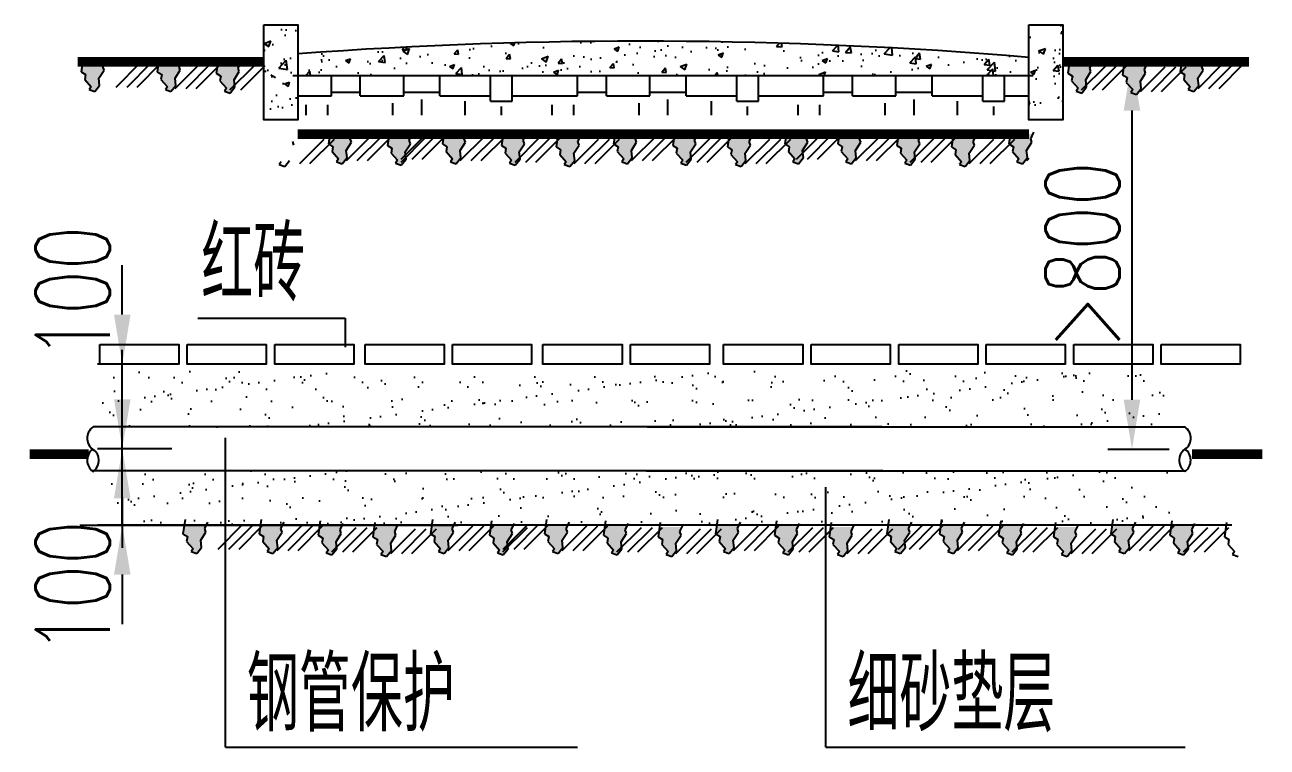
# Model space of a CAD drawing. Header units: millimetres. Extents: x 2 to 5882, y 1831 to 3462.
# Drawn here: x 5719.6 to 5769.8, y 2564.9 to 2594 of the extents above; entities that cross this region are included whole.
import ezdxf

# ---------------------------------------------------------------- set-up
doc = ezdxf.new("R2010")
doc.units = ezdxf.units.MM
doc.linetypes.add('ACAD_ISO02W100', pattern=[15, 12, -3])
for name, color, linetype in [('18', 7, 'Continuous'), ('尺寸标注', 4, 'Continuous'), ('标注', 4, 'Continuous')]:
    doc.layers.add(name, color=color, linetype=linetype)
doc.styles.get("Standard").update_dxf_attribs({"font": 'simplex1.shx', "width": 0.7, "bigfont": 'hztxt.shx'})

# ---------------------------------------------------------------- blocks, each defined once
blk = doc.blocks.new('DIM')
at = {"layer": '尺寸标注', "ltscale": 0.01}
blk.add_solid([(-1, -0.167), (-1, 0.167), (0, 0)], dxfattribs=at)

msp = doc.modelspace()

# ---------------------------------------------------------------- hatches: boundary and pattern name
at = {"layer": '18'}
for points in [[(5722.77164, 2592.21831), (5722.72273, 2592.36496), (5722.81517, 2592.54974), (5721.899, 2592.54974), (5721.84231, 2592.15314), (5722.02165, 2592.03908), (5721.98904, 2591.84355), (5722.24991, 2591.55025), (5722.16839, 2591.43619), (5722.39664, 2591.35472), (5722.59229, 2591.59913), (5722.55969, 2591.89243)], [(5725.85181, 2592.21831), (5725.8029, 2592.36496), (5725.89535, 2592.54974), (5724.97917, 2592.54974), (5724.92248, 2592.15314), (5725.10183, 2592.03908), (5725.06922, 2591.84355), (5725.33008, 2591.55025), (5725.24856, 2591.43619), (5725.47682, 2591.35472), (5725.67247, 2591.59913), (5725.63986, 2591.89243)], [(5728.23777, 2592.15943), (5728.18886, 2592.30608), (5728.2813, 2592.49086), (5727.36513, 2592.49086), (5727.30843, 2592.09426), (5727.48778, 2591.9802), (5727.45517, 2591.78467), (5727.71604, 2591.49137), (5727.63452, 2591.37731), (5727.86277, 2591.29584), (5728.05842, 2591.54025), (5728.02581, 2591.83355)], [(5762.64945, 2592.15943), (5762.60054, 2592.30608), (5762.69298, 2592.49086), (5761.77681, 2592.49086), (5761.72012, 2592.09426), (5761.89946, 2591.9802), (5761.86686, 2591.78467), (5762.12772, 2591.49137), (5762.0462, 2591.37731), (5762.27446, 2591.29584), (5762.4701, 2591.54025), (5762.4375, 2591.83355)], [(5764.85866, 2592.10056), (5764.80975, 2592.24721), (5764.9022, 2592.43198), (5763.98602, 2592.43198), (5763.92933, 2592.03538), (5764.10868, 2591.92132), (5764.07607, 2591.72579), (5764.33693, 2591.43249), (5764.25541, 2591.31843), (5764.48367, 2591.23696), (5764.67932, 2591.48138), (5764.64671, 2591.77467)], [(5767.18174, 2592.21831), (5767.13283, 2592.36496), (5767.22528, 2592.54974), (5766.3091, 2592.54974), (5766.25241, 2592.15314), (5766.43176, 2592.03908), (5766.39915, 2591.84355), (5766.66001, 2591.55025), (5766.57849, 2591.43619), (5766.80675, 2591.35472), (5767.0024, 2591.59913), (5766.96979, 2591.89243)], [(5732.77006, 2589.30467), (5732.72114, 2589.45132), (5732.81359, 2589.63609), (5731.89742, 2589.63609), (5731.84072, 2589.23949), (5732.02007, 2589.12543), (5731.98746, 2588.9299), (5732.24833, 2588.6366), (5732.16681, 2588.52254), (5732.39506, 2588.44107), (5732.59071, 2588.68549), (5732.5581, 2588.97878)], [(5735.15601, 2589.24579), (5735.1071, 2589.39244), (5735.19954, 2589.57722), (5734.28337, 2589.57722), (5734.22668, 2589.18061), (5734.40602, 2589.06655), (5734.37341, 2588.87102), (5734.63428, 2588.57773), (5734.55276, 2588.46366), (5734.78102, 2588.3822), (5734.97666, 2588.62661), (5734.94406, 2588.91991)], [(5737.37396, 2589.30467), (5737.32505, 2589.45132), (5737.41749, 2589.63609), (5736.50132, 2589.63609), (5736.44463, 2589.23949), (5736.62397, 2589.12543), (5736.59137, 2588.9299), (5736.85223, 2588.6366), (5736.77071, 2588.52254), (5736.99897, 2588.44107), (5737.19462, 2588.68549), (5737.16201, 2588.97878)], [(5739.75991, 2589.24579), (5739.711, 2589.39244), (5739.80345, 2589.57722), (5738.88727, 2589.57722), (5738.83058, 2589.18061), (5739.00993, 2589.06655), (5738.97732, 2588.87102), (5739.23818, 2588.57773), (5739.15666, 2588.46366), (5739.38492, 2588.3822), (5739.58057, 2588.62661), (5739.54796, 2588.91991)], [(5741.96913, 2589.18691), (5741.92022, 2589.33356), (5742.01266, 2589.51834), (5741.09649, 2589.51834), (5741.0398, 2589.12174), (5741.21914, 2589.00768), (5741.18653, 2588.81215), (5741.4474, 2588.51885), (5741.36588, 2588.40479), (5741.59413, 2588.32332), (5741.78978, 2588.56773), (5741.75718, 2588.86103)], [(5744.2922, 2589.30467), (5744.24329, 2589.45132), (5744.33574, 2589.63609), (5743.41956, 2589.63609), (5743.36287, 2589.23949), (5743.54222, 2589.12543), (5743.50961, 2588.9299), (5743.77047, 2588.6366), (5743.68895, 2588.52254), (5743.91721, 2588.44107), (5744.11286, 2588.68549), (5744.08025, 2588.97878)], [(5746.67816, 2589.24579), (5746.62925, 2589.39244), (5746.72169, 2589.57722), (5745.80552, 2589.57722), (5745.74882, 2589.18061), (5745.92817, 2589.06655), (5745.89556, 2588.87102), (5746.15643, 2588.57773), (5746.07491, 2588.46366), (5746.30316, 2588.3822), (5746.49881, 2588.62661), (5746.4662, 2588.91991)], [(5748.88737, 2589.18691), (5748.83846, 2589.33356), (5748.9309, 2589.51834), (5748.01473, 2589.51834), (5747.95804, 2589.12174), (5748.13738, 2589.00768), (5748.10477, 2588.81215), (5748.36564, 2588.51885), (5748.28412, 2588.40479), (5748.51238, 2588.32332), (5748.70802, 2588.56773), (5748.67542, 2588.86103)], [(5751.21045, 2589.30467), (5751.16154, 2589.45132), (5751.25398, 2589.63609), (5750.33781, 2589.63609), (5750.28112, 2589.23949), (5750.46046, 2589.12543), (5750.42785, 2588.9299), (5750.68872, 2588.6366), (5750.6072, 2588.52254), (5750.83546, 2588.44107), (5751.0311, 2588.68549), (5750.9985, 2588.97878)], [(5753.34526, 2589.30467), (5753.29634, 2589.45132), (5753.38879, 2589.63609), (5752.47262, 2589.63609), (5752.41592, 2589.23949), (5752.59527, 2589.12543), (5752.56266, 2588.9299), (5752.82353, 2588.6366), (5752.74201, 2588.52254), (5752.97026, 2588.44107), (5753.16591, 2588.68549), (5753.1333, 2588.97878)], [(5755.73121, 2589.24579), (5755.6823, 2589.39244), (5755.77474, 2589.57722), (5754.85857, 2589.57722), (5754.80188, 2589.18061), (5754.98122, 2589.06655), (5754.94861, 2588.87102), (5755.20948, 2588.57773), (5755.12796, 2588.46366), (5755.35622, 2588.3822), (5755.55186, 2588.62661), (5755.51926, 2588.91991)], [(5757.94042, 2589.18691), (5757.89151, 2589.33356), (5757.98395, 2589.51834), (5757.06778, 2589.51834), (5757.01109, 2589.12174), (5757.19043, 2589.00768), (5757.15783, 2588.81215), (5757.41869, 2588.51885), (5757.33717, 2588.40479), (5757.56543, 2588.32332), (5757.76108, 2588.56773), (5757.72847, 2588.86103)], [(5760.2635, 2589.30467), (5760.21459, 2589.45132), (5760.30703, 2589.63609), (5759.39086, 2589.63609), (5759.33417, 2589.23949), (5759.51351, 2589.12543), (5759.4809, 2588.9299), (5759.74177, 2588.6366), (5759.66025, 2588.52254), (5759.88851, 2588.44107), (5760.08415, 2588.68549), (5760.05155, 2588.97878)], [(5726.8904, 2573.56078), (5726.84149, 2573.70743), (5726.93393, 2573.8922), (5726.01776, 2573.8922), (5725.96107, 2573.4956), (5726.14041, 2573.38154), (5726.10781, 2573.18601), (5726.36867, 2572.89271), (5726.28715, 2572.77865), (5726.51541, 2572.69718), (5726.71106, 2572.9416), (5726.67845, 2573.23489)], [(5729.97058, 2573.56078), (5729.92167, 2573.70743), (5730.01411, 2573.8922), (5729.09794, 2573.8922), (5729.04125, 2573.4956), (5729.22059, 2573.38154), (5729.18798, 2573.18601), (5729.44885, 2572.89271), (5729.36733, 2572.77865), (5729.59559, 2572.69718), (5729.79123, 2572.9416), (5729.75863, 2573.23489)], [(5732.35653, 2573.5019), (5732.30762, 2573.64855), (5732.40006, 2573.83333), (5731.48389, 2573.83333), (5731.4272, 2573.43672), (5731.60654, 2573.32266), (5731.57394, 2573.12713), (5731.8348, 2572.83384), (5731.75328, 2572.71977), (5731.98154, 2572.63831), (5732.17719, 2572.88272), (5732.14458, 2573.17602)], [(5734.56574, 2573.44302), (5734.51683, 2573.58967), (5734.60928, 2573.77445), (5733.6931, 2573.77445), (5733.63641, 2573.37785), (5733.81576, 2573.26379), (5733.78315, 2573.06826), (5734.04401, 2572.77496), (5733.96249, 2572.6609), (5734.19075, 2572.57943), (5734.3864, 2572.82384), (5734.35379, 2573.11714)], [(5736.88882, 2573.56078), (5736.83991, 2573.70743), (5736.93235, 2573.8922), (5736.01618, 2573.8922), (5735.95949, 2573.4956), (5736.13883, 2573.38154), (5736.10623, 2573.18601), (5736.36709, 2572.89271), (5736.28557, 2572.77865), (5736.51383, 2572.69718), (5736.70948, 2572.9416), (5736.67687, 2573.23489)], [(5739.27477, 2573.5019), (5739.22586, 2573.64855), (5739.31831, 2573.83333), (5738.40213, 2573.83333), (5738.34544, 2573.43672), (5738.52479, 2573.32266), (5738.49218, 2573.12713), (5738.75304, 2572.83384), (5738.67152, 2572.71977), (5738.89978, 2572.63831), (5739.09543, 2572.88272), (5739.06282, 2573.17602)], [(5741.49273, 2573.56078), (5741.44382, 2573.70743), (5741.53626, 2573.8922), (5740.62009, 2573.8922), (5740.56339, 2573.4956), (5740.74274, 2573.38154), (5740.71013, 2573.18601), (5740.971, 2572.89271), (5740.88948, 2572.77865), (5741.11773, 2572.69718), (5741.31338, 2572.9416), (5741.28077, 2573.23489)], [(5743.87868, 2573.5019), (5743.82977, 2573.64855), (5743.92221, 2573.83333), (5743.00604, 2573.83333), (5742.94935, 2573.43672), (5743.12869, 2573.32266), (5743.09608, 2573.12713), (5743.35695, 2572.83384), (5743.27543, 2572.71977), (5743.50369, 2572.63831), (5743.69933, 2572.88272), (5743.66673, 2573.17602)], [(5746.08789, 2573.44302), (5746.03898, 2573.58967), (5746.13142, 2573.77445), (5745.21525, 2573.77445), (5745.15856, 2573.37785), (5745.3379, 2573.26379), (5745.3053, 2573.06826), (5745.56616, 2572.77496), (5745.48464, 2572.6609), (5745.7129, 2572.57943), (5745.90855, 2572.82384), (5745.87594, 2573.11714)], [(5748.41097, 2573.56078), (5748.36206, 2573.70743), (5748.4545, 2573.8922), (5747.53833, 2573.8922), (5747.48164, 2573.4956), (5747.66098, 2573.38154), (5747.62837, 2573.18601), (5747.88924, 2572.89271), (5747.80772, 2572.77865), (5748.03598, 2572.69718), (5748.23162, 2572.9416), (5748.19902, 2573.23489)], [(5750.79692, 2573.5019), (5750.74801, 2573.64855), (5750.84045, 2573.83333), (5749.92428, 2573.83333), (5749.86759, 2573.43672), (5750.04693, 2573.32266), (5750.01433, 2573.12713), (5750.27519, 2572.83384), (5750.19367, 2572.71977), (5750.42193, 2572.63831), (5750.61758, 2572.88272), (5750.58497, 2573.17602)], [(5753.00613, 2573.44302), (5752.95722, 2573.58967), (5753.04967, 2573.77445), (5752.13349, 2573.77445), (5752.0768, 2573.37785), (5752.25615, 2573.26379), (5752.22354, 2573.06826), (5752.4844, 2572.77496), (5752.40288, 2572.6609), (5752.63114, 2572.57943), (5752.82679, 2572.82384), (5752.79418, 2573.11714)], [(5755.32921, 2573.56078), (5755.2803, 2573.70743), (5755.37275, 2573.8922), (5754.45657, 2573.8922), (5754.39988, 2573.4956), (5754.57923, 2573.38154), (5754.54662, 2573.18601), (5754.80748, 2572.89271), (5754.72596, 2572.77865), (5754.95422, 2572.69718), (5755.14987, 2572.9416), (5755.11726, 2573.23489)], [(5757.46402, 2573.56078), (5757.41511, 2573.70743), (5757.50755, 2573.8922), (5756.59138, 2573.8922), (5756.53469, 2573.4956), (5756.71403, 2573.38154), (5756.68143, 2573.18601), (5756.94229, 2572.89271), (5756.86077, 2572.77865), (5757.08903, 2572.69718), (5757.28468, 2572.9416), (5757.25207, 2573.23489)], [(5759.84997, 2573.5019), (5759.80106, 2573.64855), (5759.89351, 2573.83333), (5758.97733, 2573.83333), (5758.92064, 2573.43672), (5759.09998, 2573.32266), (5759.06738, 2573.12713), (5759.32824, 2572.83384), (5759.24672, 2572.71977), (5759.47498, 2572.63831), (5759.67063, 2572.88272), (5759.63802, 2573.17602)], [(5762.05919, 2573.44302), (5762.01027, 2573.58967), (5762.10272, 2573.77445), (5761.18655, 2573.77445), (5761.12985, 2573.37785), (5761.3092, 2573.26379), (5761.27659, 2573.06826), (5761.53746, 2572.77496), (5761.45594, 2572.6609), (5761.68419, 2572.57943), (5761.87984, 2572.82384), (5761.84723, 2573.11714)], [(5764.38226, 2573.56078), (5764.33335, 2573.70743), (5764.42579, 2573.8922), (5763.50962, 2573.8922), (5763.45293, 2573.4956), (5763.63227, 2573.38154), (5763.59967, 2573.18601), (5763.86053, 2572.89271), (5763.77901, 2572.77865), (5764.00727, 2572.69718), (5764.20292, 2572.9416), (5764.17031, 2573.23489)], [(5766.76821, 2573.5019), (5766.7193, 2573.64855), (5766.81175, 2573.83333), (5765.89557, 2573.83333), (5765.83888, 2573.43672), (5766.01823, 2573.32266), (5765.98562, 2573.12713), (5766.24648, 2572.83384), (5766.16496, 2572.71977), (5766.39322, 2572.63831), (5766.58887, 2572.88272), (5766.55626, 2573.17602)]]:
    msp.add_hatch(color=7, dxfattribs=at).paths.add_polyline_path(points)
h = msp.add_hatch(dxfattribs=at)
h.set_pattern_fill('AR-RSHKE', scale=0.2925, style=0)
h.set_pattern_definition([(0, (5407.4246, 2868.4704), (7.45875, 3.51), [1.755, -1.4625, 2.0475, -0.8775, 2.6325, -1.17]), (0, (5409.1796, 2868.6167), (7.45875, 3.51), [1.4625, -5.5575, 1.17, -1.755]), (0, (5412.6896, 2868.251), (7.45875, 3.51), [0.8775, -9.0675]), (90, (5407.4246, 2868.4704), (-2.48625, 3.51), [3.36375, -10.67625]), (90, (5409.1796, 2868.4704), (-2.48625, 3.51), [3.290625, -10.749375]), (90, (5410.642, 2868.4704), (-2.48625, 3.51), [3.07125, -10.96875]), (90, (5412.6896, 2868.251), (-2.48625, 3.51), [3.36375, -10.67625]), (90, (5413.567, 2868.251), (-2.48625, 3.51), [3.36375, -10.67625]), (90, (5416.1996, 2868.4704), (-2.48625, 3.51), [3.2175, -10.8225])])
h.paths.add_polyline_path([(5760.14489, 2591.99863), (5730.598, 2591.99863), (5730.598, 2590.4037), (5760.14489, 2590.4037)])
at = {"layer": '尺寸标注', "linetype": 'ACAD_ISO02W100'}
h = msp.add_hatch(dxfattribs=at)
h.set_pattern_fill('AR-CONC', scale=0.39, style=0)
h.set_pattern_definition([(50, (5407.4246, 2868.4704), (2.797315, -0.244733), [0.2925, -3.2175]), (355, (5407.4246, 2868.4704), (-0.54113, 2.93355), [0.234, -2.574]), (100.4514, (5407.6577, 2868.45), (2.256187, 2.688814), [0.248587, -2.734454]), (46.1842, (5407.4246, 2869.2504), (4.16224, -0.645524), [0.43875, -4.82625]), (96.6356, (5407.7714, 2869.1966), (3.645185, 3.79906), [0.37288, -4.10168]), (351.1842, (5407.4246, 2869.2504), (3.64518, 3.799063), [0.351, -3.861]), (21, (5407.8146, 2869.0554), (2.327938, -1.570214), [0.2925, -3.2175]), (326, (5407.8146, 2869.0554), (0.94893, 2.828085), [0.234, -2.574]), (71.4514, (5408.0086, 2868.9246), (3.276868, 1.257869), [0.248587, -2.734454]), (37.5, (5407.4246, 2868.4704), (0.0474234, 1.298286), [0, -2.5428, 0, -2.613, 0, -2.58375]), (7.5, (5407.4246, 2868.4704), (1.025971, 1.5382057), [0, -1.4898, 0, -2.4843, 0, -0.98475]), (327.5, (5406.5549, 2868.4704), (2.0819075, -0.087964), [0, -0.975, 0, -3.042, 0, -4.0365]), (317.5, (5406.1649, 2868.4704), (2.274426, 0.3904094), [0, -1.2675, 0, -2.0202, 0, -2.8665])])
h.paths.add_polyline_path([(5730.598, 2594.04856), (5729.22903, 2594.04856), (5729.22903, 2590.4037), (5730.598, 2590.4037)])
h.paths.add_polyline_path([(5760.14489, 2592.73203, 0.03968913), (5730.598, 2592.87514), (5730.598, 2591.99863), (5760.14489, 2591.99863)])
h.paths.add_polyline_path([(5761.51385, 2594.04856), (5760.14489, 2594.04856), (5760.14489, 2590.4037), (5761.51385, 2590.4037)])
h = msp.add_hatch(dxfattribs=at)
h.set_pattern_fill('AR-CONC', scale=0.2925, style=0)
h.set_pattern_definition([(50, (5407.4246, 2868.4704), (2.097986, -0.18355), [0.219375, -2.413125]), (355, (5407.4246, 2868.4704), (-0.405848, 2.200162), [0.1755, -1.9305]), (100.4514, (5407.5994, 2868.4551), (1.69214, 2.016611), [0.18644, -2.050841]), (46.1842, (5407.4246, 2869.0554), (3.12168, -0.484143), [0.329063, -3.619688]), (96.6356, (5407.6847, 2869.015), (2.733888, 2.849295), [0.27966, -3.07626]), (351.1842, (5407.4246, 2869.0554), (2.733886, 2.849297), [0.26325, -2.89575]), (21, (5407.7171, 2868.9092), (1.745953, -1.17766), [0.219375, -2.413125]), (326, (5407.717, 2868.9092), (0.711697, 2.121064), [0.1755, -1.9305]), (71.4514, (5407.8626, 2868.811), (2.457651, 0.943402), [0.18644, -2.050841]), (37.5, (5407.4246, 2868.4704), (0.0355676, 0.9737145), [0, -1.9071, 0, -1.95975, 0, -1.9378125]), (7.5, (5407.4246, 2868.4704), (0.7694784, 1.1536543), [0, -1.11735, 0, -1.863225, 0, -0.7385625]), (327.5, (5406.7723, 2868.4704), (1.5614306, -0.065973), [0, -0.73125, 0, -2.2815, 0, -3.027375]), (317.5, (5406.4798, 2868.4704), (1.7058195, 0.292807), [0, -0.950625, 0, -1.51515, 0, -2.149875])])
h.paths.add_polyline_path([(5760.14489, 2592.73203, 0.03968913), (5730.598, 2592.87514), (5730.598, 2591.99863), (5760.14489, 2591.99863)])
h.paths.add_polyline_path([(5761.51385, 2594.04856), (5760.14489, 2594.04856), (5760.14489, 2590.4037), (5761.51385, 2590.4037)])
h.paths.add_polyline_path([(5730.598, 2594.04856), (5729.22903, 2594.04856), (5729.22903, 2590.4037), (5730.598, 2590.4037)])
h = msp.add_hatch(dxfattribs=at)
h.set_pattern_fill('AR-SAND', color=8, scale=0.78, style=0)
h.set_pattern_definition([(37.5, (5407.4246, 2868.4704), (-0.0491348, 1.5029225), [0, -1.1856, 0, -1.326, 0, -1.2675]), (7.5, (5407.4246, 2868.4704), (1.380426, 2.201274), [0, -0.6396, 0, -1.0686, 0, -0.4095]), (327.5, (5406.4652, 2868.4704), (2.4290307, 0.004414), [0, -0.39, 0, -1.404, 0, -1.833]), (317.5, (5406.4652, 2868.4704), (2.344779, 0.684587), [0, -0.195, 0, -0.9204, 0, -1.053])])
h.paths.add_polyline_path([(5765.963, 2580.09704), (5750.67793, 2580.09704), (5750.67793, 2577.80953), (5754.20156, 2577.80953), (5765.963, 2577.80953)])
h.paths.add_polyline_path([(5750.67793, 2580.09704), (5724.63276, 2580.09704), (5724.63276, 2577.80953), (5750.67793, 2577.80953)])
h.paths.add_polyline_path([(5724.63276, 2580.09704), (5722.72643, 2580.09704), (5722.72643, 2577.80953), (5724.63276, 2577.80953)])
h.paths.add_polyline_path([(5724.63276, 2576.03696), (5722.72643, 2576.03696), (5722.72643, 2573.84745), (5724.63276, 2573.84745)])
h.paths.add_polyline_path([(5765.963, 2576.03696), (5744.68359, 2576.03696), (5724.63276, 2576.03696), (5724.63276, 2573.84745), (5765.963, 2573.84745)])

# ---------------------------------------------------------------- linework, layer by layer
at = {"layer": '18', "color": 7}
for p, q in [((5721.92445, 2592.72779), (5721.84231, 2592.15314)), ((5725.00463, 2592.72779), (5724.92248, 2592.15314)), ((5766.33456, 2592.72779), (5766.25241, 2592.15314)), ((5722.55969, 2591.89243), (5722.77164, 2592.21831)), ((5722.72273, 2592.36496), (5722.85316, 2592.62567)), ((5722.77164, 2592.21831), (5722.72273, 2592.36496)), ((5725.63986, 2591.89243), (5725.85181, 2592.21831)), ((5725.8029, 2592.36496), (5725.93333, 2592.62567)), ((5725.85181, 2592.21831), (5725.8029, 2592.36496)), ((5728.18886, 2592.30608), (5728.31929, 2592.56679)), ((5728.23777, 2592.15943), (5728.18886, 2592.30608)), ((5761.80226, 2592.66892), (5761.72012, 2592.09426)), ((5762.60054, 2592.30608), (5762.73097, 2592.56679)), ((5762.64945, 2592.15943), (5762.60054, 2592.30608)), ((5764.01148, 2592.61004), (5763.92933, 2592.03538)), ((5764.80975, 2592.24721), (5764.94018, 2592.50791)), ((5764.85866, 2592.10056), (5764.80975, 2592.24721)), ((5766.96979, 2591.89243), (5767.18174, 2592.21831)), ((5767.13283, 2592.36496), (5767.26326, 2592.62567)), ((5767.18174, 2592.21831), (5767.13283, 2592.36496)), ((5721.84231, 2592.15314), (5722.02165, 2592.03908)), ((5722.02165, 2592.03908), (5721.98904, 2591.84355)), ((5721.98904, 2591.84355), (5722.24991, 2591.55025)), ((5722.59229, 2591.59913), (5722.55969, 2591.89243)), ((5724.92248, 2592.15314), (5725.10183, 2592.03908)), ((5725.10183, 2592.03908), (5725.06922, 2591.84355)), ((5725.06922, 2591.84355), (5725.33008, 2591.55025)), ((5725.67247, 2591.59913), (5725.63986, 2591.89243)), ((5727.48778, 2591.9802), (5727.45517, 2591.78467)), ((5727.45517, 2591.78467), (5727.71604, 2591.49137)), ((5728.02581, 2591.83355), (5728.23777, 2592.15943)), ((5728.05842, 2591.54025), (5728.02581, 2591.83355)), ((5729.51765, 2592.03538), (5729.69699, 2591.92132)), ((5730.40152, 2591.99863), (5760.31601, 2591.99863)), ((5761.72012, 2592.09426), (5761.89946, 2591.9802)), ((5761.89946, 2591.9802), (5761.86686, 2591.78467)), ((5761.86686, 2591.78467), (5762.12772, 2591.49137)), ((5762.4375, 2591.83355), (5762.64945, 2592.15943)), ((5762.4701, 2591.54025), (5762.4375, 2591.83355)), ((5763.92933, 2592.03538), (5764.10868, 2591.92132)), ((5764.10868, 2591.92132), (5764.07607, 2591.72579)), ((5764.07607, 2591.72579), (5764.33693, 2591.43249)), ((5764.64671, 2591.77467), (5764.85866, 2592.10056)), ((5764.67932, 2591.48138), (5764.64671, 2591.77467)), ((5766.25241, 2592.15314), (5766.43176, 2592.03908)), ((5766.43176, 2592.03908), (5766.39915, 2591.84355)), ((5766.39915, 2591.84355), (5766.66001, 2591.55025)), ((5767.0024, 2591.59913), (5766.96979, 2591.89243)), ((5722.24991, 2591.55025), (5722.16839, 2591.43619)), ((5722.16839, 2591.43619), (5722.39664, 2591.35472)), ((5722.39664, 2591.35472), (5722.59229, 2591.59913)), ((5725.33008, 2591.55025), (5725.24856, 2591.43619)), ((5725.24856, 2591.43619), (5725.47682, 2591.35472)), ((5725.47682, 2591.35472), (5725.67247, 2591.59913)), ((5727.71604, 2591.49137), (5727.63452, 2591.37731)), ((5727.63452, 2591.37731), (5727.86277, 2591.29584)), ((5727.86277, 2591.29584), (5728.05842, 2591.54025)), ((5762.12772, 2591.49137), (5762.0462, 2591.37731)), ((5762.0462, 2591.37731), (5762.27446, 2591.29584)), ((5762.27446, 2591.29584), (5762.4701, 2591.54025)), ((5764.33693, 2591.43249), (5764.25541, 2591.31843)), ((5764.25541, 2591.31843), (5764.48367, 2591.23696)), ((5764.48367, 2591.23696), (5764.67932, 2591.48138)), ((5766.66001, 2591.55025), (5766.57849, 2591.43619)), ((5766.57849, 2591.43619), (5766.80675, 2591.35472)), ((5766.80675, 2591.35472), (5767.0024, 2591.59913)), ((5731.92287, 2589.81415), (5731.84072, 2589.23949)), ((5732.72114, 2589.45132), (5732.85158, 2589.71202)), ((5734.30882, 2589.75527), (5734.22668, 2589.18061)), ((5730.44698, 2589.18691), (5730.39807, 2589.33356)), ((5731.84072, 2589.23949), (5732.02007, 2589.12543)), ((5732.5581, 2588.97878), (5732.77006, 2589.30467)), ((5732.77006, 2589.30467), (5732.72114, 2589.45132)), ((5734.94406, 2588.91991), (5735.15601, 2589.24579)), ((5735.1071, 2589.39244), (5735.23753, 2589.65315)), ((5735.15601, 2589.24579), (5735.1071, 2589.39244)), ((5732.02007, 2589.12543), (5731.98746, 2588.9299)), ((5731.98746, 2588.9299), (5732.24833, 2588.6366)), ((5732.59071, 2588.68549), (5732.5581, 2588.97878)), ((5734.22668, 2589.18061), (5734.40602, 2589.06655)), ((5734.40602, 2589.06655), (5734.37341, 2588.87102)), ((5734.37341, 2588.87102), (5734.63428, 2588.57773)), ((5734.97666, 2588.62661), (5734.94406, 2588.91991)), ((5729.92525, 2588.51885), (5729.84373, 2588.40479)), ((5729.84373, 2588.40479), (5730.07199, 2588.32332)), ((5730.07199, 2588.32332), (5730.26763, 2588.56773)), ((5732.24833, 2588.6366), (5732.16681, 2588.52254)), ((5732.16681, 2588.52254), (5732.39506, 2588.44107)), ((5732.39506, 2588.44107), (5732.59071, 2588.68549)), ((5734.63428, 2588.57773), (5734.55276, 2588.46366)), ((5734.55276, 2588.46366), (5734.78102, 2588.3822)), ((5734.78102, 2588.3822), (5734.97666, 2588.62661)), ((5768.34232, 2573.84745), (5724.63276, 2573.84745)), ((5726.04321, 2574.07026), (5725.96107, 2573.4956)), ((5726.84149, 2573.70743), (5726.97192, 2573.96813)), ((5726.8904, 2573.56078), (5726.84149, 2573.70743)), ((5729.12339, 2574.07026), (5729.04125, 2573.4956)), ((5729.92167, 2573.70743), (5730.0521, 2573.96813)), ((5729.97058, 2573.56078), (5729.92167, 2573.70743)), ((5731.50934, 2574.01138), (5731.4272, 2573.43672)), ((5732.30762, 2573.64855), (5732.43805, 2573.90926)), ((5732.35653, 2573.5019), (5732.30762, 2573.64855)), ((5733.71856, 2573.95251), (5733.63641, 2573.37785)), ((5734.51683, 2573.58967), (5734.64726, 2573.85038)), ((5736.04163, 2574.07026), (5735.95949, 2573.4956)), ((5736.83991, 2573.70743), (5736.97034, 2573.96813)), ((5736.88882, 2573.56078), (5736.83991, 2573.70743)), ((5738.42759, 2574.01138), (5738.34544, 2573.43672)), ((5739.22586, 2573.64855), (5739.35629, 2573.90926)), ((5739.27477, 2573.5019), (5739.22586, 2573.64855)), ((5740.64554, 2574.07026), (5740.56339, 2573.4956)), ((5741.44382, 2573.70743), (5741.57425, 2573.96813)), ((5741.49273, 2573.56078), (5741.44382, 2573.70743)), ((5743.03149, 2574.01138), (5742.94935, 2573.43672)), ((5743.82977, 2573.64855), (5743.9602, 2573.90926)), ((5743.87868, 2573.5019), (5743.82977, 2573.64855)), ((5745.2407, 2573.95251), (5745.15856, 2573.37785)), ((5746.03898, 2573.58967), (5746.16941, 2573.85038)), ((5747.56378, 2574.07026), (5747.48164, 2573.4956)), ((5748.36206, 2573.70743), (5748.49249, 2573.96813)), ((5748.41097, 2573.56078), (5748.36206, 2573.70743)), ((5749.94973, 2574.01138), (5749.86759, 2573.43672)), ((5750.74801, 2573.64855), (5750.87844, 2573.90926)), ((5750.79692, 2573.5019), (5750.74801, 2573.64855)), ((5752.15895, 2573.95251), (5752.0768, 2573.37785)), ((5752.95722, 2573.58967), (5753.08765, 2573.85038)), ((5754.48203, 2574.07026), (5754.39988, 2573.4956)), ((5755.2803, 2573.70743), (5755.41073, 2573.96813)), ((5755.32921, 2573.56078), (5755.2803, 2573.70743)), ((5756.61683, 2574.07026), (5756.53469, 2573.4956)), ((5757.41511, 2573.70743), (5757.54554, 2573.96813)), ((5757.46402, 2573.56078), (5757.41511, 2573.70743)), ((5759.00279, 2574.01138), (5758.92064, 2573.43672)), ((5759.80106, 2573.64855), (5759.93149, 2573.90926)), ((5759.84997, 2573.5019), (5759.80106, 2573.64855)), ((5761.212, 2573.95251), (5761.12985, 2573.37785)), ((5762.01027, 2573.58967), (5762.14071, 2573.85038)), ((5763.53507, 2574.07026), (5763.45293, 2573.4956)), ((5764.33335, 2573.70743), (5764.46378, 2573.96813)), ((5764.38226, 2573.56078), (5764.33335, 2573.70743)), ((5765.92103, 2574.01138), (5765.83888, 2573.43672)), ((5766.7193, 2573.64855), (5766.84973, 2573.90926)), ((5766.76821, 2573.5019), (5766.7193, 2573.64855)), ((5768.13024, 2573.95251), (5768.0481, 2573.37785)), ((5725.96107, 2573.4956), (5726.14041, 2573.38154)), ((5726.14041, 2573.38154), (5726.10781, 2573.18601)), ((5726.10781, 2573.18601), (5726.36867, 2572.89271)), ((5726.67845, 2573.23489), (5726.8904, 2573.56078)), ((5726.71106, 2572.9416), (5726.67845, 2573.23489)), ((5729.04125, 2573.4956), (5729.22059, 2573.38154)), ((5729.22059, 2573.38154), (5729.18798, 2573.18601)), ((5729.18798, 2573.18601), (5729.44885, 2572.89271)), ((5729.75863, 2573.23489), (5729.97058, 2573.56078)), ((5729.79123, 2572.9416), (5729.75863, 2573.23489)), ((5731.4272, 2573.43672), (5731.60654, 2573.32266)), ((5731.60654, 2573.32266), (5731.57394, 2573.12713)), ((5732.14458, 2573.17602), (5732.35653, 2573.5019)), ((5732.17719, 2572.88272), (5732.14458, 2573.17602)), ((5733.63641, 2573.37785), (5733.81576, 2573.26379)), ((5733.81576, 2573.26379), (5733.78315, 2573.06826)), ((5734.35379, 2573.11714), (5734.56574, 2573.44302)), ((5734.56574, 2573.44302), (5734.51683, 2573.58967)), ((5735.95949, 2573.4956), (5736.13883, 2573.38154)), ((5736.13883, 2573.38154), (5736.10623, 2573.18601)), ((5736.10623, 2573.18601), (5736.36709, 2572.89271)), ((5736.67687, 2573.23489), (5736.88882, 2573.56078)), ((5736.70948, 2572.9416), (5736.67687, 2573.23489)), ((5738.34544, 2573.43672), (5738.52479, 2573.32266)), ((5738.52479, 2573.32266), (5738.49218, 2573.12713)), ((5739.06282, 2573.17602), (5739.27477, 2573.5019)), ((5739.09543, 2572.88272), (5739.06282, 2573.17602)), ((5740.56339, 2573.4956), (5740.74274, 2573.38154)), ((5740.74274, 2573.38154), (5740.71013, 2573.18601)), ((5740.71013, 2573.18601), (5740.971, 2572.89271)), ((5741.28077, 2573.23489), (5741.49273, 2573.56078)), ((5741.31338, 2572.9416), (5741.28077, 2573.23489)), ((5742.94935, 2573.43672), (5743.12869, 2573.32266)), ((5743.12869, 2573.32266), (5743.09608, 2573.12713)), ((5743.66673, 2573.17602), (5743.87868, 2573.5019)), ((5743.69933, 2572.88272), (5743.66673, 2573.17602)), ((5745.15856, 2573.37785), (5745.3379, 2573.26379)), ((5745.3379, 2573.26379), (5745.3053, 2573.06826)), ((5745.87594, 2573.11714), (5746.08789, 2573.44302)), ((5746.08789, 2573.44302), (5746.03898, 2573.58967)), ((5747.48164, 2573.4956), (5747.66098, 2573.38154)), ((5747.66098, 2573.38154), (5747.62837, 2573.18601)), ((5747.62837, 2573.18601), (5747.88924, 2572.89271)), ((5748.19902, 2573.23489), (5748.41097, 2573.56078)), ((5748.23162, 2572.9416), (5748.19902, 2573.23489)), ((5749.86759, 2573.43672), (5750.04693, 2573.32266)), ((5750.04693, 2573.32266), (5750.01433, 2573.12713)), ((5750.58497, 2573.17602), (5750.79692, 2573.5019)), ((5750.61758, 2572.88272), (5750.58497, 2573.17602)), ((5752.0768, 2573.37785), (5752.25615, 2573.26379)), ((5752.25615, 2573.26379), (5752.22354, 2573.06826)), ((5752.79418, 2573.11714), (5753.00613, 2573.44302)), ((5753.00613, 2573.44302), (5752.95722, 2573.58967)), ((5754.39988, 2573.4956), (5754.57923, 2573.38154)), ((5754.57923, 2573.38154), (5754.54662, 2573.18601)), ((5754.54662, 2573.18601), (5754.80748, 2572.89271)), ((5755.11726, 2573.23489), (5755.32921, 2573.56078)), ((5755.14987, 2572.9416), (5755.11726, 2573.23489)), ((5756.53469, 2573.4956), (5756.71403, 2573.38154)), ((5756.71403, 2573.38154), (5756.68143, 2573.18601)), ((5756.68143, 2573.18601), (5756.94229, 2572.89271)), ((5757.25207, 2573.23489), (5757.46402, 2573.56078)), ((5757.28468, 2572.9416), (5757.25207, 2573.23489)), ((5758.92064, 2573.43672), (5759.09998, 2573.32266)), ((5759.09998, 2573.32266), (5759.06738, 2573.12713)), ((5759.63802, 2573.17602), (5759.84997, 2573.5019)), ((5759.67063, 2572.88272), (5759.63802, 2573.17602)), ((5761.12985, 2573.37785), (5761.3092, 2573.26379)), ((5761.3092, 2573.26379), (5761.27659, 2573.06826)), ((5761.84723, 2573.11714), (5762.05919, 2573.44302)), ((5762.05919, 2573.44302), (5762.01027, 2573.58967)), ((5763.45293, 2573.4956), (5763.63227, 2573.38154)), ((5763.63227, 2573.38154), (5763.59967, 2573.18601)), ((5763.59967, 2573.18601), (5763.86053, 2572.89271)), ((5764.17031, 2573.23489), (5764.38226, 2573.56078)), ((5764.20292, 2572.9416), (5764.17031, 2573.23489)), ((5765.83888, 2573.43672), (5766.01823, 2573.32266)), ((5766.01823, 2573.32266), (5765.98562, 2573.12713)), ((5766.55626, 2573.17602), (5766.76821, 2573.5019)), ((5766.58887, 2572.88272), (5766.55626, 2573.17602)), ((5768.0481, 2573.37785), (5768.22744, 2573.26379)), ((5768.22744, 2573.26379), (5768.19483, 2573.06826)), ((5726.36867, 2572.89271), (5726.28715, 2572.77865)), ((5726.28715, 2572.77865), (5726.51541, 2572.69718)), ((5726.51541, 2572.69718), (5726.71106, 2572.9416)), ((5729.44885, 2572.89271), (5729.36733, 2572.77865)), ((5729.36733, 2572.77865), (5729.59559, 2572.69718)), ((5729.59559, 2572.69718), (5729.79123, 2572.9416)), ((5731.57394, 2573.12713), (5731.8348, 2572.83384)), ((5731.8348, 2572.83384), (5731.75328, 2572.71977)), ((5731.75328, 2572.71977), (5731.98154, 2572.63831)), ((5731.98154, 2572.63831), (5732.17719, 2572.88272)), ((5733.78315, 2573.06826), (5734.04401, 2572.77496)), ((5734.04401, 2572.77496), (5733.96249, 2572.6609)), ((5733.96249, 2572.6609), (5734.19075, 2572.57943)), ((5734.19075, 2572.57943), (5734.3864, 2572.82384)), ((5734.3864, 2572.82384), (5734.35379, 2573.11714)), ((5736.36709, 2572.89271), (5736.28557, 2572.77865)), ((5736.28557, 2572.77865), (5736.51383, 2572.69718)), ((5736.51383, 2572.69718), (5736.70948, 2572.9416)), ((5738.49218, 2573.12713), (5738.75304, 2572.83384)), ((5738.75304, 2572.83384), (5738.67152, 2572.71977)), ((5738.67152, 2572.71977), (5738.89978, 2572.63831)), ((5738.89978, 2572.63831), (5739.09543, 2572.88272)), ((5740.971, 2572.89271), (5740.88948, 2572.77865)), ((5740.88948, 2572.77865), (5741.11773, 2572.69718)), ((5741.11773, 2572.69718), (5741.31338, 2572.9416)), ((5743.09608, 2573.12713), (5743.35695, 2572.83384)), ((5743.35695, 2572.83384), (5743.27543, 2572.71977)), ((5743.27543, 2572.71977), (5743.50369, 2572.63831)), ((5743.50369, 2572.63831), (5743.69933, 2572.88272)), ((5745.3053, 2573.06826), (5745.56616, 2572.77496)), ((5745.56616, 2572.77496), (5745.48464, 2572.6609)), ((5745.48464, 2572.6609), (5745.7129, 2572.57943)), ((5745.7129, 2572.57943), (5745.90855, 2572.82384)), ((5745.90855, 2572.82384), (5745.87594, 2573.11714)), ((5747.88924, 2572.89271), (5747.80772, 2572.77865)), ((5747.80772, 2572.77865), (5748.03598, 2572.69718)), ((5748.03598, 2572.69718), (5748.23162, 2572.9416)), ((5750.01433, 2573.12713), (5750.27519, 2572.83384)), ((5750.27519, 2572.83384), (5750.19367, 2572.71977)), ((5750.19367, 2572.71977), (5750.42193, 2572.63831)), ((5750.42193, 2572.63831), (5750.61758, 2572.88272)), ((5752.22354, 2573.06826), (5752.4844, 2572.77496)), ((5752.4844, 2572.77496), (5752.40288, 2572.6609)), ((5752.40288, 2572.6609), (5752.63114, 2572.57943)), ((5752.63114, 2572.57943), (5752.82679, 2572.82384)), ((5752.82679, 2572.82384), (5752.79418, 2573.11714)), ((5754.80748, 2572.89271), (5754.72596, 2572.77865)), ((5754.72596, 2572.77865), (5754.95422, 2572.69718)), ((5754.95422, 2572.69718), (5755.14987, 2572.9416)), ((5756.94229, 2572.89271), (5756.86077, 2572.77865)), ((5756.86077, 2572.77865), (5757.08903, 2572.69718)), ((5757.08903, 2572.69718), (5757.28468, 2572.9416)), ((5759.06738, 2573.12713), (5759.32824, 2572.83384)), ((5759.32824, 2572.83384), (5759.24672, 2572.71977)), ((5759.24672, 2572.71977), (5759.47498, 2572.63831)), ((5759.47498, 2572.63831), (5759.67063, 2572.88272)), ((5761.27659, 2573.06826), (5761.53746, 2572.77496)), ((5761.53746, 2572.77496), (5761.45594, 2572.6609)), ((5761.45594, 2572.6609), (5761.68419, 2572.57943)), ((5761.68419, 2572.57943), (5761.87984, 2572.82384)), ((5761.87984, 2572.82384), (5761.84723, 2573.11714)), ((5763.86053, 2572.89271), (5763.77901, 2572.77865)), ((5763.77901, 2572.77865), (5764.00727, 2572.69718)), ((5764.00727, 2572.69718), (5764.20292, 2572.9416)), ((5765.98562, 2573.12713), (5766.24648, 2572.83384)), ((5766.24648, 2572.83384), (5766.16496, 2572.71977)), ((5766.16496, 2572.71977), (5766.39322, 2572.63831)), ((5766.39322, 2572.63831), (5766.58887, 2572.88272)), ((5768.19483, 2573.06826), (5768.4557, 2572.77496)), ((5768.4557, 2572.77496), (5768.37418, 2572.6609)), ((5768.37418, 2572.6609), (5768.60244, 2572.57943))]:
    msp.add_line(p, q, dxfattribs=at)
at = {"layer": '18', "color": 1}
for p, q in [((5754.20156, 2577.80953), (5722.32845, 2577.80953)), ((5744.72239, 2577.80953), (5766.44232, 2577.80953)), ((5754.24035, 2576.03696), (5722.28965, 2576.03696)), ((5744.68359, 2576.03696), (5766.48111, 2576.03696))]:
    msp.add_line(p, q, dxfattribs=at)
at = {"layer": '18', "color": 7}
for points in [[(5729.22903, 2594.04856), (5730.598, 2594.04856), (5730.598, 2590.20799), (5729.22903, 2590.20799)], [(5760.14489, 2594.04856), (5761.51385, 2594.04856), (5761.51385, 2590.20799), (5760.14489, 2590.20799)], [(5722.59598, 2581.14423), (5725.79024, 2581.14423), (5725.79024, 2580.34614), (5722.59598, 2580.34614)], [(5726.13248, 2581.14423), (5729.32674, 2581.14423), (5729.32674, 2580.34614), (5726.13248, 2580.34614)], [(5729.66898, 2581.14423), (5732.86324, 2581.14423), (5732.86324, 2580.34614), (5729.66898, 2580.34614)], [(5733.31956, 2581.14423), (5736.51382, 2581.14423), (5736.51382, 2580.34614), (5733.31956, 2580.34614)], [(5736.85606, 2581.14423), (5740.05032, 2581.14423), (5740.05032, 2580.34614), (5736.85606, 2580.34614)], [(5740.50664, 2581.14423), (5743.7009, 2581.14423), (5743.7009, 2580.34614), (5740.50664, 2580.34614)], [(5744.04314, 2581.14423), (5747.2374, 2581.14423), (5747.2374, 2580.34614), (5744.04314, 2580.34614)], [(5747.8078, 2581.14423), (5751.00206, 2581.14423), (5751.00206, 2580.34614), (5747.8078, 2580.34614)], [(5751.3443, 2581.14423), (5754.53856, 2581.14423), (5754.53856, 2580.34614), (5751.3443, 2580.34614)], [(5754.8808, 2581.14423), (5758.07506, 2581.14423), (5758.07506, 2580.34614), (5754.8808, 2580.34614)], [(5758.41731, 2581.14423), (5761.61157, 2581.14423), (5761.61157, 2580.34614), (5758.41731, 2580.34614)], [(5761.9538, 2581.14423), (5765.14806, 2581.14423), (5765.14806, 2580.34614), (5761.9538, 2580.34614)], [(5765.49031, 2581.14423), (5768.68457, 2581.14423), (5768.68457, 2580.34614), (5765.49031, 2580.34614)]]:
    msp.add_lwpolyline(points, close=True, dxfattribs=at)
at = {"layer": '18', "color": 7, "const_width": 0.39}
for points in [[(5729.22903, 2592.55116), (5721.70805, 2592.55116)], [(5769.03616, 2592.55116), (5761.51385, 2592.55116)], [(5739.71744, 2589.63752), (5730.598, 2589.63752)], [(5751.6959, 2589.63752), (5733.68652, 2589.63752)], [(5760.14489, 2589.63752), (5751.02678, 2589.63752)], [(5719.7668, 2576.71557), (5722.14703, 2576.71557)], [(5769.57438, 2576.71557), (5766.73782, 2576.71557)]]:
    msp.add_lwpolyline(points, dxfattribs=at)
at = {"layer": '18', "color": 7}
msp.add_arc((5744.47147, 2406.98229), 186.40983, 85.1768535, 94.2681614, dxfattribs=at)
at = {"layer": '18', "color": 1}
for centre, start, end in [((5722.64149, 2577.35405), 124.499797, 242.589455), ((5766.12928, 2577.35405), 297.410545, 55.500203), ((5722.64149, 2576.46318), 125.097683, 234.902317), ((5722.00594, 2576.46318), 305.097683, 62.589455), ((5766.76483, 2576.46318), 117.410545, 234.902317), ((5766.12928, 2576.46318), 305.097683, 54.902317)]:
    msp.add_arc(centre, 0.55267, start, end, dxfattribs=at)
at = {"layer": '尺寸标注', "color": 7, "linetype": 'ACAD_ISO02W100'}
for p, q in [((5724.23761, 2592.51499), (5723.24673, 2591.52412)), ((5724.67782, 2592.51499), (5723.68694, 2591.52412)), ((5725.08542, 2592.51499), (5724.09454, 2591.52412)), ((5726.62356, 2592.45611), (5725.63268, 2591.46524)), ((5727.06377, 2592.45611), (5726.0729, 2591.46524)), ((5727.47137, 2592.45611), (5726.48049, 2591.46524)), ((5727.39058, 2592.66892), (5727.30843, 2592.09426)), ((5728.83277, 2592.39724), (5727.8419, 2591.40636)), ((5729.27298, 2592.39724), (5728.28211, 2591.40636)), ((5763.24445, 2592.39724), (5762.25358, 2591.40636)), ((5763.68467, 2592.39724), (5762.69379, 2591.40636)), ((5764.09227, 2592.39724), (5763.10139, 2591.40636)), ((5765.63041, 2592.33836), (5764.63953, 2591.34748)), ((5766.07062, 2592.33836), (5765.07975, 2591.34748)), ((5766.47822, 2592.33836), (5765.48734, 2591.34748)), ((5767.95349, 2592.45611), (5766.96261, 2591.46524)), ((5768.3937, 2592.45611), (5767.40282, 2591.46524)), ((5768.8013, 2592.45611), (5767.81042, 2591.46524)), ((5727.30843, 2592.09426), (5727.48778, 2591.9802)), ((5736.52677, 2589.81415), (5736.44463, 2589.23949)), ((5737.32505, 2589.45132), (5737.45548, 2589.71202)), ((5738.91273, 2589.75527), (5738.83058, 2589.18061)), ((5741.12194, 2589.6964), (5741.0398, 2589.12174)), ((5743.44502, 2589.81415), (5743.36287, 2589.23949)), ((5744.24329, 2589.45132), (5744.37372, 2589.71202)), ((5745.83097, 2589.75527), (5745.74882, 2589.18061)), ((5748.04018, 2589.6964), (5747.95804, 2589.12174)), ((5750.36326, 2589.81415), (5750.28112, 2589.23949)), ((5751.16154, 2589.45132), (5751.29197, 2589.71202)), ((5752.49807, 2589.81415), (5752.41592, 2589.23949)), ((5753.29634, 2589.45132), (5753.42678, 2589.71202)), ((5754.88402, 2589.75527), (5754.80188, 2589.18061)), ((5757.09323, 2589.6964), (5757.01109, 2589.12174)), ((5759.41631, 2589.81415), (5759.33417, 2589.23949)), ((5760.21459, 2589.45132), (5760.34502, 2589.71202)), ((5731.65894, 2589.42471), (5730.66806, 2588.43384)), ((5732.06653, 2589.42471), (5731.07566, 2588.43384)), ((5733.5418, 2589.54247), (5732.55093, 2588.55159)), ((5733.98201, 2589.54247), (5732.99114, 2588.55159)), ((5734.38961, 2589.54247), (5733.39874, 2588.55159)), ((5735.75101, 2589.48359), (5734.76014, 2588.49272)), ((5735.75975, 2589.60134), (5734.76888, 2588.61047)), ((5736.19997, 2589.60134), (5735.20909, 2588.61047)), ((5736.60756, 2589.60134), (5735.61669, 2588.61047)), ((5736.44463, 2589.23949), (5736.62397, 2589.12543)), ((5738.14571, 2589.54247), (5737.15483, 2588.55159)), ((5737.16201, 2588.97878), (5737.37396, 2589.30467)), ((5737.37396, 2589.30467), (5737.32505, 2589.45132)), ((5738.58592, 2589.54247), (5737.59504, 2588.55159)), ((5738.99352, 2589.54247), (5738.00264, 2588.55159)), ((5740.35492, 2589.48359), (5739.36405, 2588.49272)), ((5739.54796, 2588.91991), (5739.75991, 2589.24579)), ((5739.711, 2589.39244), (5739.84143, 2589.65315)), ((5739.75991, 2589.24579), (5739.711, 2589.39244)), ((5740.79513, 2589.48359), (5739.80426, 2588.49272)), ((5741.20273, 2589.48359), (5740.21186, 2588.49272)), ((5742.74087, 2589.42471), (5741.75, 2588.43384)), ((5741.92022, 2589.33356), (5742.05065, 2589.59427)), ((5741.96913, 2589.18691), (5741.92022, 2589.33356)), ((5743.18108, 2589.42471), (5742.19021, 2588.43384)), ((5743.58868, 2589.42471), (5742.59781, 2588.43384)), ((5743.36287, 2589.23949), (5743.54222, 2589.12543)), ((5745.06395, 2589.54247), (5744.07307, 2588.55159)), ((5744.08025, 2588.97878), (5744.2922, 2589.30467)), ((5744.2922, 2589.30467), (5744.24329, 2589.45132)), ((5745.50416, 2589.54247), (5744.51329, 2588.55159)), ((5745.91176, 2589.54247), (5744.92088, 2588.55159)), ((5747.27316, 2589.48359), (5746.28229, 2588.49272)), ((5746.4662, 2588.91991), (5746.67816, 2589.24579)), ((5746.62925, 2589.39244), (5746.75968, 2589.65315)), ((5746.67816, 2589.24579), (5746.62925, 2589.39244)), ((5747.71337, 2589.48359), (5746.7225, 2588.49272)), ((5748.12097, 2589.48359), (5747.1301, 2588.49272)), ((5749.65911, 2589.42471), (5748.66824, 2588.43384)), ((5748.83846, 2589.33356), (5748.96889, 2589.59427)), ((5748.88737, 2589.18691), (5748.83846, 2589.33356)), ((5750.09933, 2589.42471), (5749.10845, 2588.43384)), ((5750.50692, 2589.42471), (5749.51605, 2588.43384)), ((5750.28112, 2589.23949), (5750.46046, 2589.12543)), ((5751.73105, 2589.60134), (5750.74017, 2588.61047)), ((5750.9985, 2588.97878), (5751.21045, 2589.30467)), ((5751.21045, 2589.30467), (5751.16154, 2589.45132)), ((5752.17126, 2589.60134), (5751.18039, 2588.61047)), ((5752.57886, 2589.60134), (5751.58798, 2588.61047)), ((5752.41592, 2589.23949), (5752.59527, 2589.12543)), ((5754.117, 2589.54247), (5753.12613, 2588.55159)), ((5753.1333, 2588.97878), (5753.34526, 2589.30467)), ((5753.34526, 2589.30467), (5753.29634, 2589.45132)), ((5754.55721, 2589.54247), (5753.56634, 2588.55159)), ((5754.96481, 2589.54247), (5753.97394, 2588.55159)), ((5756.32621, 2589.48359), (5755.33534, 2588.49272)), ((5755.51926, 2588.91991), (5755.73121, 2589.24579)), ((5755.6823, 2589.39244), (5755.81273, 2589.65315)), ((5755.73121, 2589.24579), (5755.6823, 2589.39244)), ((5756.76642, 2589.48359), (5755.77555, 2588.49272)), ((5757.17402, 2589.48359), (5756.18315, 2588.49272)), ((5758.71217, 2589.42471), (5757.72129, 2588.43384)), ((5757.89151, 2589.33356), (5758.02194, 2589.59427)), ((5757.94042, 2589.18691), (5757.89151, 2589.33356)), ((5759.15238, 2589.42471), (5758.1615, 2588.43384)), ((5759.55998, 2589.42471), (5758.5691, 2588.43384)), ((5759.33417, 2589.23949), (5759.51351, 2589.12543)), ((5760.05155, 2588.97878), (5760.2635, 2589.30467)), ((5760.2635, 2589.30467), (5760.21459, 2589.45132)), ((5736.62397, 2589.12543), (5736.59137, 2588.9299)), ((5736.59137, 2588.9299), (5736.85223, 2588.6366)), ((5737.19462, 2588.68549), (5737.16201, 2588.97878)), ((5738.83058, 2589.18061), (5739.00993, 2589.06655)), ((5739.00993, 2589.06655), (5738.97732, 2588.87102)), ((5738.97732, 2588.87102), (5739.23818, 2588.57773)), ((5739.58057, 2588.62661), (5739.54796, 2588.91991)), ((5741.0398, 2589.12174), (5741.21914, 2589.00768)), ((5741.21914, 2589.00768), (5741.18653, 2588.81215)), ((5741.18653, 2588.81215), (5741.4474, 2588.51885)), ((5741.75718, 2588.86103), (5741.96913, 2589.18691)), ((5741.78978, 2588.56773), (5741.75718, 2588.86103)), ((5743.54222, 2589.12543), (5743.50961, 2588.9299)), ((5743.50961, 2588.9299), (5743.77047, 2588.6366)), ((5744.11286, 2588.68549), (5744.08025, 2588.97878)), ((5745.74882, 2589.18061), (5745.92817, 2589.06655)), ((5745.92817, 2589.06655), (5745.89556, 2588.87102)), ((5745.89556, 2588.87102), (5746.15643, 2588.57773)), ((5746.49881, 2588.62661), (5746.4662, 2588.91991)), ((5747.95804, 2589.12174), (5748.13738, 2589.00768)), ((5748.13738, 2589.00768), (5748.10477, 2588.81215)), ((5748.10477, 2588.81215), (5748.36564, 2588.51885)), ((5748.67542, 2588.86103), (5748.88737, 2589.18691)), ((5748.70802, 2588.56773), (5748.67542, 2588.86103)), ((5750.46046, 2589.12543), (5750.42785, 2588.9299)), ((5750.42785, 2588.9299), (5750.68872, 2588.6366)), ((5751.0311, 2588.68549), (5750.9985, 2588.97878)), ((5752.59527, 2589.12543), (5752.56266, 2588.9299)), ((5752.56266, 2588.9299), (5752.82353, 2588.6366)), ((5753.16591, 2588.68549), (5753.1333, 2588.97878)), ((5754.80188, 2589.18061), (5754.98122, 2589.06655)), ((5754.98122, 2589.06655), (5754.94861, 2588.87102)), ((5754.94861, 2588.87102), (5755.20948, 2588.57773)), ((5755.55186, 2588.62661), (5755.51926, 2588.91991)), ((5757.01109, 2589.12174), (5757.19043, 2589.00768)), ((5757.19043, 2589.00768), (5757.15783, 2588.81215)), ((5757.15783, 2588.81215), (5757.41869, 2588.51885)), ((5757.72847, 2588.86103), (5757.94042, 2589.18691)), ((5757.76108, 2588.56773), (5757.72847, 2588.86103)), ((5759.51351, 2589.12543), (5759.4809, 2588.9299)), ((5759.4809, 2588.9299), (5759.74177, 2588.6366)), ((5760.08415, 2588.68549), (5760.05155, 2588.97878)), ((5736.85223, 2588.6366), (5736.77071, 2588.52254)), ((5736.77071, 2588.52254), (5736.99897, 2588.44107)), ((5736.99897, 2588.44107), (5737.19462, 2588.68549)), ((5739.23818, 2588.57773), (5739.15666, 2588.46366)), ((5739.15666, 2588.46366), (5739.38492, 2588.3822)), ((5739.38492, 2588.3822), (5739.58057, 2588.62661)), ((5741.4474, 2588.51885), (5741.36588, 2588.40479)), ((5741.36588, 2588.40479), (5741.59413, 2588.32332)), ((5741.59413, 2588.32332), (5741.78978, 2588.56773)), ((5743.77047, 2588.6366), (5743.68895, 2588.52254)), ((5743.68895, 2588.52254), (5743.91721, 2588.44107)), ((5743.91721, 2588.44107), (5744.11286, 2588.68549)), ((5746.15643, 2588.57773), (5746.07491, 2588.46366)), ((5746.07491, 2588.46366), (5746.30316, 2588.3822)), ((5746.30316, 2588.3822), (5746.49881, 2588.62661)), ((5748.36564, 2588.51885), (5748.28412, 2588.40479)), ((5748.28412, 2588.40479), (5748.51238, 2588.32332)), ((5748.51238, 2588.32332), (5748.70802, 2588.56773)), ((5750.68872, 2588.6366), (5750.6072, 2588.52254)), ((5750.6072, 2588.52254), (5750.83546, 2588.44107)), ((5750.83546, 2588.44107), (5751.0311, 2588.68549)), ((5752.82353, 2588.6366), (5752.74201, 2588.52254)), ((5752.74201, 2588.52254), (5752.97026, 2588.44107)), ((5752.97026, 2588.44107), (5753.16591, 2588.68549)), ((5755.20948, 2588.57773), (5755.12796, 2588.46366)), ((5755.12796, 2588.46366), (5755.35622, 2588.3822)), ((5755.35622, 2588.3822), (5755.55186, 2588.62661)), ((5757.41869, 2588.51885), (5757.33717, 2588.40479)), ((5757.33717, 2588.40479), (5757.56543, 2588.32332)), ((5757.56543, 2588.32332), (5757.76108, 2588.56773)), ((5759.74177, 2588.6366), (5759.66025, 2588.52254)), ((5759.66025, 2588.52254), (5759.88851, 2588.44107)), ((5759.88851, 2588.44107), (5760.08415, 2588.68549)), ((5760.14489, 2588.65211), (5760.04437, 2588.55159)), ((5728.35637, 2573.85745), (5727.3655, 2572.86658)), ((5728.79658, 2573.85745), (5727.80571, 2572.86658)), ((5729.20418, 2573.85745), (5728.21331, 2572.86658)), ((5730.74232, 2573.79858), (5729.75145, 2572.8077)), ((5731.18253, 2573.79858), (5730.19166, 2572.8077)), ((5731.59013, 2573.79858), (5730.59926, 2572.8077)), ((5732.95154, 2573.7397), (5731.96066, 2572.74883)), ((5733.39175, 2573.7397), (5732.40087, 2572.74883)), ((5733.79935, 2573.7397), (5732.80847, 2572.74883)), ((5735.33749, 2573.68082), (5734.34661, 2572.68995)), ((5735.7777, 2573.68082), (5734.78683, 2572.68995)), ((5736.1853, 2573.68082), (5735.19442, 2572.68995)), ((5737.66056, 2573.79858), (5736.66969, 2572.8077)), ((5738.10078, 2573.79858), (5737.1099, 2572.8077)), ((5738.50838, 2573.79858), (5737.5175, 2572.8077)), ((5739.86978, 2573.7397), (5738.8789, 2572.74883)), ((5739.87852, 2573.85745), (5738.88764, 2572.86658)), ((5740.31873, 2573.85745), (5739.32786, 2572.86658)), ((5740.72633, 2573.85745), (5739.73546, 2572.86658)), ((5742.26447, 2573.79858), (5741.2736, 2572.8077)), ((5742.70468, 2573.79858), (5741.71381, 2572.8077)), ((5743.11228, 2573.79858), (5742.12141, 2572.8077)), ((5744.47368, 2573.7397), (5743.48281, 2572.74883)), ((5744.9139, 2573.7397), (5743.92302, 2572.74883)), ((5745.32149, 2573.7397), (5744.33062, 2572.74883)), ((5746.85964, 2573.68082), (5745.86876, 2572.68995)), ((5747.29985, 2573.68082), (5746.30897, 2572.68995)), ((5747.70745, 2573.68082), (5746.71657, 2572.68995)), ((5749.18271, 2573.79858), (5748.19184, 2572.8077)), ((5749.62292, 2573.79858), (5748.63205, 2572.8077)), ((5750.03052, 2573.79858), (5749.03965, 2572.8077)), ((5751.39193, 2573.7397), (5750.40105, 2572.74883)), ((5751.83214, 2573.7397), (5750.84126, 2572.74883)), ((5752.23974, 2573.7397), (5751.24886, 2572.74883)), ((5753.77788, 2573.68082), (5752.787, 2572.68995)), ((5754.21809, 2573.68082), (5753.22722, 2572.68995)), ((5754.62569, 2573.68082), (5753.63481, 2572.68995)), ((5755.84981, 2573.85745), (5754.85894, 2572.86658)), ((5756.29002, 2573.85745), (5755.29915, 2572.86658)), ((5756.69762, 2573.85745), (5755.70675, 2572.86658)), ((5758.23576, 2573.79858), (5757.24489, 2572.8077)), ((5758.67598, 2573.79858), (5757.6851, 2572.8077)), ((5759.08357, 2573.79858), (5758.0927, 2572.8077)), ((5760.44498, 2573.7397), (5759.4541, 2572.74883)), ((5760.88519, 2573.7397), (5759.89432, 2572.74883)), ((5761.29279, 2573.7397), (5760.30191, 2572.74883)), ((5762.83093, 2573.68082), (5761.84006, 2572.68995)), ((5763.27114, 2573.68082), (5762.28027, 2572.68995)), ((5763.67874, 2573.68082), (5762.68787, 2572.68995)), ((5765.15401, 2573.79858), (5764.16313, 2572.8077)), ((5765.59422, 2573.79858), (5764.60334, 2572.8077)), ((5766.00182, 2573.79858), (5765.01094, 2572.8077)), ((5767.36322, 2573.7397), (5766.37235, 2572.74883)), ((5767.80343, 2573.7397), (5766.81256, 2572.74883)), ((5768.21103, 2573.7397), (5767.22016, 2572.74883))]:
    msp.add_line(p, q, dxfattribs=at)
at = {"layer": '尺寸标注', "color": 7}
for p, q in [((5726.567, 2582.20542), (5732.50976, 2582.20542)), ((5732.50976, 2582.20542), (5732.50976, 2581.03192)), ((5723.50864, 2578.92814), (5723.50864, 2580.92814)), ((5727.67565, 2564.87829), (5727.67565, 2577.37099)), ((5751.94102, 2564.87829), (5751.94102, 2575.38311)), ((5725.50864, 2573.84745), (5722.50864, 2573.84745)), ((5727.67565, 2564.87829), (5741.89769, 2564.87829)), ((5751.94102, 2564.87829), (5766.45407, 2564.87829))]:
    msp.add_line(p, q, dxfattribs=at)
at = {"layer": '尺寸标注', "color": 2}
msp.add_line((5725.50864, 2580.34614), (5722.50864, 2580.34614), dxfattribs=at)
at = {"layer": '标注'}
for p, q in [((5763.92061, 2592.58885), (5765.80634, 2592.58885)), ((5764.30634, 2590.58885), (5764.30634, 2578.91108)), ((5723.50864, 2582.34614), (5723.50864, 2584.34614)), ((5723.50864, 2576.92814), (5723.50864, 2580.34614)), ((5725.50864, 2576.92814), (5722.50864, 2576.92814)), ((5724.43038, 2576.92814), (5722.50864, 2576.92814)), ((5723.50864, 2573.84745), (5723.50864, 2576.92814)), ((5763.33301, 2576.91108), (5765.80634, 2576.91108)), ((5723.50864, 2574.92814), (5723.50864, 2572.92814)), ((5721.79741, 2573.84745), (5737.08422, 2573.84745)), ((5723.50864, 2571.84745), (5723.50864, 2569.84745))]:
    msp.add_line(p, q, dxfattribs=at)

# ---------------------------------------------------------------- block references
at = {"layer": '尺寸标注', "color": 2, "xscale": 2, "yscale": 2, "zscale": 2, "rotation": 90}
msp.add_blockref('DIM', (5764.30634, 2592.58885), dxfattribs=at)
at = {"layer": '尺寸标注', "color": 7, "xscale": 2, "yscale": 2, "zscale": 2, "rotation": 270}
for p in [(5723.50864, 2580.34614), (5723.50864, 2576.92814), (5764.30634, 2576.91108)]:
    msp.add_blockref('DIM', p, dxfattribs=at)
at = {"layer": '标注', "xscale": 2, "yscale": 2, "zscale": 2, "rotation": 90}
for p in [(5723.50864, 2576.92814), (5723.50864, 2573.84745)]:
    msp.add_blockref('DIM', p, dxfattribs=at)

# ---------------------------------------------------------------- texts
at = {"layer": '18', "color": 7, "width": 0.7}
for s, p in [('红砖', (5726.69907, 2582.89503)), ('钢管保护', (5728.54628, 2565.51034)), ('细砂垫层', (5752.81165, 2565.51034))]:
    msp.add_text(s, height=3, dxfattribs=at).set_placement(p)
at = {"layer": '标注', "char_height": 3, "attachment_point": 5, "rotation": 90}
for s, insert in [('\\A1;>800', (5762.30634, 2584.74997)), ('\\A1;100', (5721.50864, 2583.23767)), ('\\A1;100', (5721.50864, 2571.33681))]:
    msp.add_mtext(s, dxfattribs=dict(at, insert=insert))

doc.saveas('drawing.dxf')
